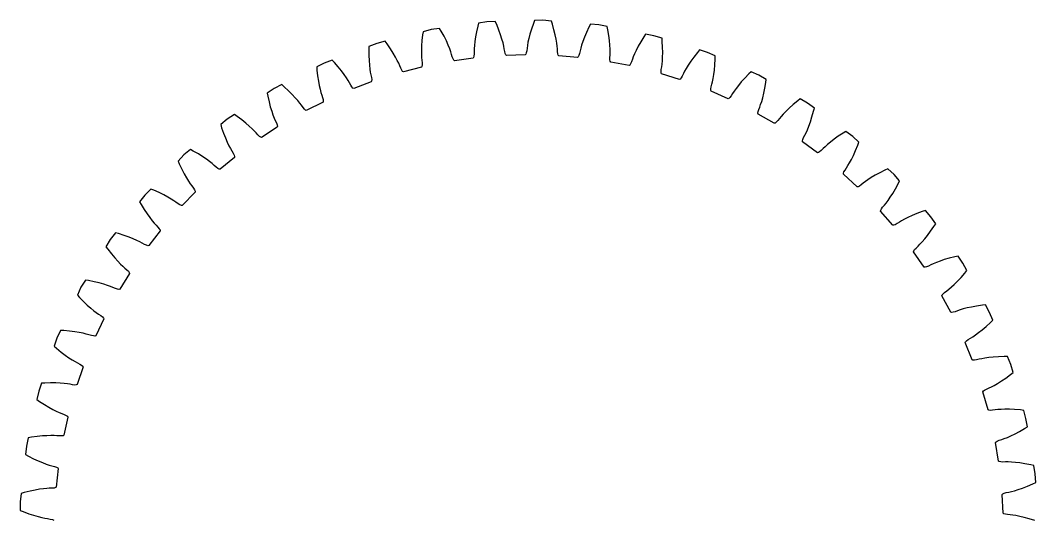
# Model space of a CAD drawing. Extents: x 0 to 150, y 0 to 150.
# Drawn here: x 0 to 149.7, y 76.6 to 150.2 of the extents above; entities that cross this region are included whole.
import ezdxf

# ---------------------------------------------------------------- set-up
doc = ezdxf.new("R2010")
doc.units = 0

msp = doc.modelspace()

# ---------------------------------------------------------------- linework, layer by layer
for p, q in [((67.56, 149.79), (67.45, 149.33)), ((68.8, 149.96), (67.56, 149.79)), ((70.05, 149.99), (68.8, 149.96)), ((70.25, 149.56), (70.05, 149.99)), ((75.83, 150.15), (75.66, 149.71)), ((77.08, 150.19), (75.83, 150.15)), ((78.32, 150.08), (77.08, 150.19)), ((78.47, 149.63), (78.32, 150.08)), ((59.39, 148.51), (59.32, 148.05)), ((60.61, 148.82), (59.39, 148.51)), ((61.84, 148.99), (60.61, 148.82)), ((62.08, 148.58), (61.84, 148.99)), ((62.49, 147.83), (62.08, 148.58)), ((67.26, 148.49), (67.12, 147.73)), ((67.45, 149.33), (67.26, 148.49)), ((70.57, 148.76), (70.25, 149.56)), ((70.83, 148.04), (70.57, 148.76)), ((75.38, 148.89), (75.16, 148.16)), ((75.66, 149.71), (75.38, 148.89)), ((78.7, 148.8), (78.47, 149.63)), ((78.88, 148.06), (78.7, 148.8)), ((83.5, 148.4), (83.2, 147.7)), ((83.86, 149.18), (83.5, 148.4)), ((84.08, 149.61), (83.86, 149.18)), ((85.33, 149.5), (84.08, 149.61)), ((86.55, 149.26), (85.33, 149.5)), ((86.65, 148.8), (86.55, 149.26)), ((86.79, 147.95), (86.65, 148.8)), ((52.58, 146.79), (51.41, 146.35)), ((53.8, 147.1), (52.58, 146.79)), ((54.08, 146.72), (53.8, 147.1)), ((59.23, 147.19), (59.18, 146.43)), ((59.32, 148.05), (59.23, 147.19)), ((62.83, 147.14), (62.49, 147.83)), ((63.1, 146.53), (62.83, 147.14)), ((67.03, 147.07), (66.96, 146.5)), ((67.12, 147.73), (67.03, 147.07)), ((71.03, 147.4), (70.83, 148.04)), ((71.19, 146.85), (71.03, 147.4)), ((71.3, 146.38), (71.19, 146.85)), ((74.87, 146.95), (74.78, 146.48)), ((74.99, 147.51), (74.87, 146.95)), ((75.16, 148.16), (74.99, 147.51)), ((79.01, 147.4), (78.88, 148.06)), ((79.11, 146.83), (79.01, 147.4)), ((79.17, 146.36), (79.11, 146.83)), ((82.96, 147.07), (82.77, 146.53)), ((83.2, 147.7), (82.96, 147.07)), ((86.88, 147.19), (86.79, 147.95)), ((86.94, 146.52), (86.88, 147.19)), ((91.51, 147.03), (91.14, 146.36)), ((91.96, 147.76), (91.51, 147.03)), ((92.22, 148.15), (91.96, 147.76)), ((93.45, 147.92), (92.22, 148.15)), ((94.64, 147.54), (93.45, 147.92)), ((94.68, 147.07), (94.64, 147.54)), ((94.73, 146.21), (94.68, 147.07)), ((51.41, 146.35), (51.39, 145.88)), ((51.39, 145.88), (51.4, 145.02)), ((54.57, 146.01), (54.08, 146.72)), ((54.98, 145.36), (54.57, 146.01)), ((55.32, 144.78), (54.98, 145.36)), ((59.18, 146.43), (59.16, 145.76)), ((59.16, 145.76), (59.16, 145.18)), ((63.32, 145.99), (63.1, 146.53)), ((63.48, 145.54), (63.32, 145.99)), ((63.6, 145.17), (63.48, 145.54)), ((66.93, 146.02), (66.92, 145.63)), ((66.92, 145.63), (66.92, 145.23)), ((66.96, 146.5), (66.93, 146.02)), ((71.38, 146), (71.3, 146.38)), ((71.44, 145.61), (71.38, 146)), ((71.52, 145.31), (71.44, 145.61)), ((71.61, 145.1), (71.52, 145.31)), ((74.62, 145.39), (74.54, 145.19)), ((74.68, 145.7), (74.62, 145.39)), ((74.73, 146.1), (74.68, 145.7)), ((74.78, 146.48), (74.73, 146.1)), ((79.2, 145.97), (79.17, 146.36)), ((79.22, 145.57), (79.2, 145.97)), ((79.26, 145.26), (79.22, 145.57)), ((79.33, 145.05), (79.26, 145.26)), ((82.45, 145.3), (82.36, 145.01)), ((82.54, 145.7), (82.45, 145.3)), ((82.64, 146.07), (82.54, 145.7)), ((82.77, 146.53), (82.64, 146.07)), ((86.97, 145.95), (86.94, 146.52)), ((86.98, 145.47), (86.97, 145.95)), ((86.97, 145.08), (86.98, 145.47)), ((90.83, 145.76), (90.58, 145.24)), ((91.14, 146.36), (90.83, 145.76)), ((94.74, 145.45), (94.73, 146.21)), ((94.73, 144.77), (94.74, 145.45)), ((99.85, 145.45), (99.32, 144.77)), ((100.15, 145.82), (99.85, 145.45)), ((101.35, 145.44), (100.15, 145.82)), ((102.49, 144.94), (101.35, 145.44)), ((44.83, 143.89), (43.72, 143.32)), ((46, 144.33), (44.83, 143.89)), ((46.33, 143.98), (46, 144.33)), ((46.89, 143.33), (46.33, 143.98)), ((51.4, 145.02), (51.43, 144.25)), ((51.43, 144.25), (51.48, 143.58)), ((55.59, 144.28), (55.32, 144.78)), ((55.8, 143.85), (55.59, 144.28)), ((55.96, 143.49), (55.8, 143.85)), ((59.16, 145.18), (59.18, 144.7)), ((59.18, 144.7), (59.21, 144.32)), ((59.21, 144.32), (59.25, 143.92)), ((59.25, 143.92), (59.26, 143.61)), ((63.71, 144.79), (63.6, 145.17)), ((63.82, 144.5), (63.71, 144.79)), ((63.93, 144.31), (63.82, 144.5)), ((64.03, 144.22), (63.93, 144.31)), ((66.76, 144.6), (64.03, 144.22)), ((66.84, 144.71), (66.76, 144.6)), ((66.89, 144.92), (66.84, 144.71)), ((66.92, 145.23), (66.89, 144.92)), ((71.7, 145.01), (71.61, 145.1)), ((74.45, 145.08), (71.7, 145.01)), ((74.54, 145.19), (74.45, 145.08)), ((79.41, 144.95), (79.33, 145.05)), ((82.16, 144.72), (79.41, 144.95)), ((82.26, 144.81), (82.16, 144.72)), ((82.36, 145.01), (82.26, 144.81)), ((86.95, 144.68), (86.97, 145.08)), ((86.96, 144.37), (86.95, 144.68)), ((87, 144.15), (86.96, 144.37)), ((87.07, 144.04), (87, 144.15)), ((89.77, 143.51), (87.07, 144.04)), ((90.01, 143.77), (89.88, 143.59)), ((90.13, 144.06), (90.01, 143.77)), ((90.26, 144.44), (90.13, 144.06)), ((90.4, 144.8), (90.26, 144.44)), ((90.58, 145.24), (90.4, 144.8)), ((94.65, 143.72), (94.69, 144.2)), ((94.69, 144.2), (94.73, 144.77)), ((98.88, 144.15), (98.51, 143.59)), ((99.32, 144.77), (98.88, 144.15)), ((102.43, 143.61), (102.48, 144.47)), ((102.48, 144.47), (102.49, 144.94)), ((43.72, 143.32), (43.75, 142.85)), ((43.75, 142.85), (43.85, 141.99)), ((47.37, 142.73), (46.89, 143.33)), ((47.77, 142.19), (47.37, 142.73)), ((51.48, 143.58), (51.54, 143.01)), ((51.54, 143.01), (51.61, 142.54)), ((51.61, 142.54), (51.69, 142.16)), ((56.11, 143.12), (55.96, 143.49)), ((56.25, 142.84), (56.11, 143.12)), ((56.38, 142.67), (56.25, 142.84)), ((56.49, 142.59), (56.38, 142.67)), ((59.16, 143.27), (56.49, 142.59)), ((59.23, 143.39), (59.16, 143.27)), ((59.26, 143.61), (59.23, 143.39)), ((89.88, 143.59), (89.77, 143.51)), ((94.51, 142.63), (94.53, 142.94)), ((94.52, 142.42), (94.51, 142.63)), ((94.58, 142.29), (94.52, 142.42)), ((94.53, 142.94), (94.6, 143.34)), ((97.21, 141.47), (94.58, 142.29)), ((94.6, 143.34), (94.65, 143.72)), ((97.8, 142.34), (97.62, 141.98)), ((97.97, 142.68), (97.8, 142.34)), ((98.21, 143.1), (97.97, 142.68)), ((98.51, 143.59), (98.21, 143.1)), ((102.27, 142.18), (102.36, 142.85)), ((102.36, 142.85), (102.43, 143.61)), ((107.44, 142.29), (106.84, 141.68)), ((107.78, 142.62), (107.44, 142.29)), ((108.93, 142.12), (107.78, 142.62)), ((43.85, 141.99), (43.96, 141.24)), ((43.96, 141.24), (44.09, 140.58)), ((48.1, 141.72), (47.77, 142.19)), ((48.35, 141.31), (48.1, 141.72)), ((48.55, 140.98), (48.35, 141.31)), ((48.74, 140.63), (48.55, 140.98)), ((51.76, 141.11), (49.18, 140.15)), ((51.69, 142.16), (51.78, 141.76)), ((51.81, 141.24), (51.76, 141.11)), ((51.78, 141.76), (51.82, 141.46)), ((51.82, 141.46), (51.81, 141.24)), ((97.33, 141.54), (97.21, 141.47)), ((97.47, 141.71), (97.33, 141.54)), ((97.62, 141.98), (97.47, 141.71)), ((101.88, 140.38), (101.99, 140.77)), ((101.99, 140.77), (102.08, 141.14)), ((102.08, 141.14), (102.18, 141.62)), ((102.18, 141.62), (102.27, 142.18)), ((106.33, 141.11), (105.9, 140.59)), ((106.84, 141.68), (106.33, 141.11)), ((110.01, 141.49), (108.93, 142.12)), ((109.8, 140.18), (109.95, 141.03)), ((109.95, 141.03), (110.01, 141.49)), ((37.45, 140.15), (36.4, 139.47)), ((36.4, 139.47), (36.49, 139)), ((38.56, 140.71), (37.45, 140.15)), ((38.92, 140.41), (38.56, 140.71)), ((39.55, 139.82), (38.92, 140.41)), ((40.1, 139.28), (39.55, 139.82)), ((40.55, 138.79), (40.1, 139.28)), ((44.09, 140.58), (44.21, 140.02)), ((44.21, 140.02), (44.34, 139.55)), ((44.34, 139.55), (44.45, 139.18)), ((48.91, 140.37), (48.74, 140.63)), ((49.06, 140.21), (48.91, 140.37)), ((49.18, 140.15), (49.06, 140.21)), ((101.81, 139.86), (101.82, 140.08)), ((101.86, 139.73), (101.81, 139.86)), ((101.82, 140.08), (101.88, 140.38)), ((104.38, 138.62), (101.86, 139.73)), ((105.05, 139.42), (104.84, 139.08)), ((105.27, 139.75), (105.05, 139.42)), ((105.55, 140.14), (105.27, 139.75)), ((105.9, 140.59), (105.55, 140.14)), ((109.49, 138.78), (109.65, 139.43)), ((109.65, 139.43), (109.8, 140.18)), ((36.49, 139), (36.68, 138.16)), ((36.68, 138.16), (36.87, 137.42)), ((40.93, 138.36), (40.55, 138.79)), ((41.23, 137.98), (40.93, 138.36)), ((41.46, 137.67), (41.23, 137.98)), ((44.64, 138.15), (42.18, 136.91)), ((44.45, 139.18), (44.58, 138.8)), ((44.58, 138.8), (44.66, 138.5)), ((44.67, 138.28), (44.64, 138.15)), ((44.66, 138.5), (44.67, 138.28)), ((104.5, 138.68), (104.38, 138.62)), ((104.66, 138.83), (104.5, 138.68)), ((104.84, 139.08), (104.66, 138.83)), ((109.05, 137.4), (109.18, 137.77)), ((109.18, 137.77), (109.33, 138.22)), ((109.33, 138.22), (109.49, 138.78)), ((113.97, 137.77), (113.4, 137.26)), ((114.64, 138.32), (113.97, 137.77)), ((115.01, 138.61), (114.64, 138.32)), ((116.09, 137.98), (115.01, 138.61)), ((117.1, 137.24), (116.09, 137.98)), ((31.57, 136.31), (30.52, 135.62)), ((31.96, 136.04), (31.57, 136.31)), ((36.87, 137.42), (37.07, 136.78)), ((37.07, 136.78), (37.26, 136.24)), ((41.69, 137.34), (41.46, 137.67)), ((41.89, 137.1), (41.69, 137.34)), ((42.05, 136.96), (41.89, 137.1)), ((42.18, 136.91), (42.05, 136.96)), ((108.77, 136.52), (108.8, 136.74)), ((108.8, 136.38), (108.77, 136.52)), ((108.8, 136.74), (108.9, 137.03)), ((111.19, 135.01), (108.8, 136.38)), ((108.9, 137.03), (109.05, 137.4)), ((112.52, 136.38), (112.2, 136.02)), ((112.92, 136.8), (112.52, 136.38)), ((113.4, 137.26), (112.92, 136.8)), ((116.75, 135.95), (116.99, 136.78)), ((116.99, 136.78), (117.1, 137.24)), ((30.52, 135.62), (29.55, 134.83)), ((29.55, 134.83), (29.69, 134.37)), ((32.65, 135.53), (31.96, 136.04)), ((33.25, 135.05), (32.65, 135.53)), ((33.75, 134.61), (33.25, 135.05)), ((37.26, 136.24), (37.43, 135.79)), ((37.43, 135.79), (37.58, 135.43)), ((37.58, 135.43), (37.76, 135.07)), ((37.76, 135.07), (37.87, 134.78)), ((37.87, 134.78), (37.91, 134.56)), ((111.32, 135.05), (111.19, 135.01)), ((111.49, 135.18), (111.32, 135.05)), ((111.7, 135.41), (111.49, 135.18)), ((111.95, 135.73), (111.7, 135.41)), ((112.2, 136.02), (111.95, 135.73)), ((116.28, 134.6), (116.52, 135.23)), ((116.52, 135.23), (116.75, 135.95)), ((29.69, 134.37), (29.97, 133.56)), ((29.97, 133.56), (30.25, 132.85)), ((34.18, 134.22), (33.75, 134.61)), ((34.52, 133.88), (34.18, 134.22)), ((34.78, 133.6), (34.52, 133.88)), ((35.04, 133.3), (34.78, 133.6)), ((35.27, 133.08), (35.04, 133.3)), ((37.88, 134.43), (35.58, 132.92)), ((37.91, 134.56), (37.88, 134.43)), ((115.5, 132.93), (115.7, 133.28)), ((115.7, 133.28), (115.87, 133.63)), ((115.87, 133.63), (116.07, 134.06)), ((116.07, 134.06), (116.28, 134.6)), ((121.35, 133.58), (120.63, 133.1)), ((121.76, 133.82), (121.35, 133.58)), ((122.76, 133.08), (121.76, 133.82)), ((30.25, 132.85), (30.51, 132.23)), ((30.51, 132.23), (30.76, 131.71)), ((35.45, 132.96), (35.27, 133.08)), ((35.58, 132.92), (35.45, 132.96)), ((115.33, 132.43), (115.38, 132.64)), ((115.34, 132.29), (115.33, 132.43)), ((117.56, 130.66), (115.34, 132.29)), ((115.38, 132.64), (115.5, 132.93)), ((119.03, 131.88), (118.67, 131.56)), ((119.48, 132.25), (119.03, 131.88)), ((120.01, 132.66), (119.48, 132.25)), ((120.63, 133.1), (120.01, 132.66)), ((123.68, 132.23), (122.76, 133.08)), ((123.19, 130.99), (123.52, 131.79)), ((123.52, 131.79), (123.68, 132.23)), ((24.13, 130.36), (23.26, 129.46)), ((25.09, 131.16), (24.13, 130.36)), ((25.51, 130.93), (25.09, 131.16)), ((26.26, 130.5), (25.51, 130.93)), ((26.9, 130.09), (26.26, 130.5)), ((30.76, 131.71), (30.98, 131.29)), ((30.98, 131.29), (31.17, 130.95)), ((31.17, 130.95), (31.39, 130.61)), ((31.39, 130.61), (31.53, 130.33)), ((31.53, 130.33), (31.59, 130.12)), ((117.69, 130.69), (117.56, 130.66)), ((117.88, 130.8), (117.69, 130.69)), ((118.12, 131.01), (117.88, 130.8)), ((118.4, 131.3), (118.12, 131.01)), ((118.67, 131.56), (118.4, 131.3)), ((122.58, 129.69), (122.88, 130.29)), ((122.88, 130.29), (123.19, 130.99)), ((23.26, 129.46), (23.44, 129.03)), ((23.44, 129.03), (23.81, 128.25)), ((27.46, 129.71), (26.9, 130.09)), ((27.92, 129.37), (27.46, 129.71)), ((28.3, 129.07), (27.92, 129.37)), ((28.59, 128.82), (28.3, 129.07)), ((28.88, 128.55), (28.59, 128.82)), ((31.58, 129.98), (29.46, 128.24)), ((31.59, 130.12), (31.58, 129.98)), ((122.06, 128.78), (122.3, 129.19)), ((122.3, 129.19), (122.58, 129.69)), ((23.81, 128.25), (24.17, 127.57)), ((24.17, 127.57), (24.5, 126.99)), ((29.13, 128.36), (28.88, 128.55)), ((29.32, 128.25), (29.13, 128.36)), ((29.46, 128.24), (29.32, 128.25)), ((121.39, 127.65), (121.47, 127.85)), ((121.39, 127.51), (121.39, 127.65)), ((123.41, 125.65), (121.39, 127.51)), ((121.47, 127.85), (121.62, 128.12)), ((121.62, 128.12), (121.85, 128.45)), ((121.85, 128.45), (122.06, 128.78)), ((126.07, 127.36), (125.49, 127.01)), ((126.74, 127.73), (126.07, 127.36)), ((127.5, 128.12), (126.74, 127.73)), ((127.93, 128.32), (127.5, 128.12)), ((128.85, 127.47), (127.93, 128.32)), ((129.67, 126.53), (128.85, 127.47)), ((24.5, 126.99), (24.8, 126.5)), ((24.8, 126.5), (25.07, 126.1)), ((25.07, 126.1), (25.3, 125.79)), ((25.3, 125.79), (25.54, 125.47)), ((124.01, 125.93), (123.75, 125.75)), ((124.32, 126.18), (124.01, 125.93)), ((124.62, 126.42), (124.32, 126.18)), ((125.01, 126.7), (124.62, 126.42)), ((125.49, 127.01), (125.01, 126.7)), ((129.05, 125.35), (129.46, 126.11)), ((129.46, 126.11), (129.67, 126.53)), ((18.36, 124.43), (17.59, 123.44)), ((19.23, 125.33), (18.36, 124.43)), ((19.67, 125.15), (19.23, 125.33)), ((20.46, 124.8), (19.67, 125.15)), ((21.15, 124.47), (20.46, 124.8)), ((21.74, 124.15), (21.15, 124.47)), ((25.81, 124.87), (23.89, 122.9)), ((25.54, 125.47), (25.71, 125.21)), ((25.71, 125.21), (25.8, 125.01)), ((25.8, 125.01), (25.81, 124.87)), ((123.55, 125.66), (123.41, 125.65)), ((123.75, 125.75), (123.55, 125.66)), ((128.3, 124.13), (128.66, 124.69)), ((128.66, 124.69), (129.05, 125.35)), ((17.59, 123.44), (17.82, 123.03)), ((17.82, 123.03), (18.28, 122.3)), ((22.23, 123.86), (21.74, 124.15)), ((22.64, 123.61), (22.23, 123.86)), ((22.96, 123.39), (22.64, 123.61)), ((23.28, 123.15), (22.96, 123.39)), ((23.55, 122.99), (23.28, 123.15)), ((23.75, 122.91), (23.55, 122.99)), ((23.89, 122.9), (23.75, 122.91)), ((127.17, 122.67), (127.44, 122.97)), ((127.44, 122.97), (127.68, 123.27)), ((127.68, 123.27), (127.97, 123.66)), ((127.97, 123.66), (128.3, 124.13)), ((18.28, 122.3), (18.7, 121.66)), ((18.7, 121.66), (19.1, 121.12)), ((126.87, 122.09), (126.89, 122.23)), ((128.68, 120.01), (126.87, 122.09)), ((126.89, 122.23), (126.99, 122.42)), ((126.99, 122.42), (127.17, 122.67)), ((131.51, 121.43), (130.9, 121.14)), ((132.21, 121.72), (131.51, 121.43)), ((133.02, 122.03), (132.21, 121.72)), ((133.47, 122.18), (133.02, 122.03)), ((134.29, 121.23), (133.47, 122.18)), ((19.1, 121.12), (19.45, 120.67)), ((19.45, 120.67), (19.76, 120.3)), ((19.76, 120.3), (20.02, 120.01)), ((20.02, 120.01), (20.3, 119.73)), ((128.82, 120.01), (128.68, 120.01)), ((129.03, 120.08), (128.82, 120.01)), ((129.3, 120.23), (129.03, 120.08)), ((129.64, 120.45), (129.3, 120.23)), ((129.97, 120.65), (129.64, 120.45)), ((130.39, 120.88), (129.97, 120.65)), ((130.9, 121.14), (130.39, 120.88)), ((134.25, 119.1), (134.74, 119.81)), ((135, 120.2), (134.29, 121.23)), ((134.74, 119.81), (135, 120.2)), ((14.04, 118.88), (13.27, 117.9)), ((14.5, 118.76), (14.04, 118.88)), ((15.32, 118.5), (14.5, 118.76)), ((16.04, 118.24), (15.32, 118.5)), ((20.63, 119.16), (18.94, 116.99)), ((20.3, 119.73), (20.5, 119.49)), ((20.5, 119.49), (20.61, 119.3)), ((20.61, 119.3), (20.63, 119.16)), ((133.37, 117.97), (133.79, 118.49)), ((133.79, 118.49), (134.25, 119.1)), ((13.27, 117.9), (12.62, 116.83)), ((12.62, 116.83), (12.9, 116.45)), ((16.66, 117.99), (16.04, 118.24)), ((17.19, 117.76), (16.66, 117.99)), ((17.62, 117.55), (17.19, 117.76)), ((17.96, 117.37), (17.62, 117.55)), ((18.31, 117.17), (17.96, 117.37)), ((18.59, 117.04), (18.31, 117.17)), ((18.8, 116.98), (18.59, 117.04)), ((18.94, 116.99), (18.8, 116.98)), ((132.09, 116.64), (132.39, 116.92)), ((132.39, 116.92), (132.66, 117.19)), ((132.66, 117.19), (132.99, 117.54)), ((132.99, 117.54), (133.37, 117.97)), ((12.9, 116.45), (13.43, 115.77)), ((13.43, 115.77), (13.92, 115.19)), ((131.73, 116.1), (131.76, 116.23)), ((133.3, 113.84), (131.73, 116.1)), ((131.76, 116.23), (131.88, 116.42)), ((131.88, 116.42), (132.09, 116.64)), ((137.83, 115.36), (137, 115.15)), ((138.29, 115.46), (137.83, 115.36)), ((139, 114.43), (138.29, 115.46)), ((13.92, 115.19), (14.37, 114.69)), ((14.37, 114.69), (14.77, 114.28)), ((14.77, 114.28), (15.12, 113.95)), ((15.12, 113.95), (15.41, 113.69)), ((133.43, 113.82), (133.3, 113.84)), ((133.65, 113.86), (133.43, 113.82)), ((133.94, 113.98), (133.65, 113.86)), ((134.29, 114.16), (133.94, 113.98)), ((134.64, 114.33), (134.29, 114.16)), ((135.09, 114.51), (134.64, 114.33)), ((135.63, 114.71), (135.09, 114.51)), ((136.26, 114.93), (135.63, 114.71)), ((137, 115.15), (136.26, 114.93)), ((139.6, 113.33), (139, 114.43)), ((16.11, 112.91), (14.67, 110.57)), ((15.41, 113.69), (15.72, 113.44)), ((15.72, 113.44), (15.95, 113.22)), ((15.95, 113.22), (16.07, 113.04)), ((16.07, 113.04), (16.11, 112.91)), ((138.21, 111.76), (138.73, 112.32)), ((138.73, 112.32), (139.3, 112.96)), ((139.3, 112.96), (139.6, 113.33)), ((8.94, 110.85), (8.41, 109.71)), ((9.6, 111.91), (8.94, 110.85)), ((10.06, 111.84), (9.6, 111.91)), ((10.91, 111.67), (10.06, 111.84)), ((11.65, 111.49), (10.91, 111.67)), ((12.3, 111.32), (11.65, 111.49)), ((12.85, 111.14), (12.3, 111.32)), ((13.3, 110.98), (12.85, 111.14)), ((13.66, 110.84), (13.3, 110.98)), ((14.03, 110.68), (13.66, 110.84)), ((136.94, 110.59), (137.31, 110.9)), ((137.31, 110.9), (137.73, 111.29)), ((137.73, 111.29), (138.21, 111.76)), ((8.41, 109.71), (8.72, 109.36)), ((8.72, 109.36), (9.33, 108.75)), ((14.32, 110.57), (14.03, 110.68)), ((14.54, 110.54), (14.32, 110.57)), ((14.67, 110.57), (14.54, 110.54)), ((135.9, 109.61), (135.94, 109.74)), ((137.21, 107.19), (135.9, 109.61)), ((135.94, 109.74), (136.08, 109.91)), ((136.08, 109.91), (136.31, 110.11)), ((136.31, 110.11), (136.64, 110.35)), ((136.64, 110.35), (136.94, 110.59)), ((9.33, 108.75), (9.88, 108.22)), ((9.88, 108.22), (10.38, 107.78)), ((140.27, 107.95), (139.62, 107.81)), ((141.03, 108.08), (140.27, 107.95)), ((141.88, 108.2), (141.03, 108.08)), ((142.35, 108.25), (141.88, 108.2)), ((142.94, 107.15), (142.35, 108.25)), ((10.38, 107.78), (10.83, 107.41)), ((10.83, 107.41), (11.21, 107.12)), ((11.21, 107.12), (11.53, 106.9)), ((11.53, 106.9), (11.86, 106.68)), ((11.86, 106.68), (12.11, 106.49)), ((12.11, 106.49), (12.26, 106.33)), ((12.26, 106.33), (12.31, 106.2)), ((137.34, 107.15), (137.21, 107.19)), ((137.56, 107.18), (137.34, 107.15)), ((137.86, 107.26), (137.56, 107.18)), ((138.23, 107.4), (137.86, 107.26)), ((138.6, 107.53), (138.23, 107.4)), ((139.06, 107.66), (138.6, 107.53)), ((139.62, 107.81), (139.06, 107.66)), ((143.41, 105.99), (142.94, 107.15)), ((12.31, 106.2), (11.13, 103.71)), ((141.86, 104.58), (142.44, 105.08)), ((142.44, 105.08), (143.08, 105.66)), ((143.08, 105.66), (143.41, 105.99)), ((5.41, 103.36), (5, 102.18)), ((5.94, 104.49), (5.41, 103.36)), ((6.41, 104.47), (5.94, 104.49)), ((7.27, 104.4), (6.41, 104.47)), ((8.03, 104.3), (7.27, 104.4)), ((8.69, 104.2), (8.03, 104.3)), ((9.26, 104.09), (8.69, 104.2)), ((9.73, 103.97), (9.26, 104.09)), ((10.1, 103.87), (9.73, 103.97)), ((10.48, 103.75), (10.1, 103.87)), ((10.78, 103.68), (10.48, 103.75)), ((11, 103.67), (10.78, 103.68)), ((11.13, 103.71), (11, 103.67)), ((139.79, 103.16), (140.14, 103.36)), ((140.14, 103.36), (140.47, 103.56)), ((140.47, 103.56), (140.87, 103.83)), ((140.87, 103.83), (141.33, 104.17)), ((141.33, 104.17), (141.86, 104.58)), ((5, 102.18), (5.36, 101.87)), ((5.36, 101.87), (6.02, 101.32)), ((139.32, 102.7), (139.38, 102.83)), ((140.36, 100.15), (139.32, 102.7)), ((139.38, 102.83), (139.54, 102.98)), ((139.54, 102.98), (139.79, 103.16)), ((6.02, 101.32), (6.63, 100.86)), ((6.63, 100.86), (7.18, 100.47)), ((7.18, 100.47), (7.66, 100.16)), ((141.78, 100.33), (141.4, 100.25)), ((142.25, 100.42), (141.78, 100.33)), ((142.82, 100.5), (142.25, 100.42)), ((143.49, 100.57), (142.82, 100.5)), ((144.25, 100.62), (143.49, 100.57)), ((145.11, 100.65), (144.25, 100.62)), ((145.59, 100.64), (145.11, 100.65)), ((146.06, 99.48), (145.59, 100.64)), ((7.66, 100.16), (8.08, 99.91)), ((8.08, 99.91), (8.41, 99.73)), ((9.27, 99.12), (8.37, 96.51)), ((8.41, 99.73), (8.77, 99.54)), ((8.77, 99.54), (9.04, 99.38)), ((9.04, 99.38), (9.2, 99.24)), ((9.2, 99.24), (9.27, 99.12)), ((140.49, 100.1), (140.36, 100.15)), ((140.71, 100.1), (140.49, 100.1)), ((141.01, 100.15), (140.71, 100.1)), ((141.4, 100.25), (141.01, 100.15)), ((146.4, 98.28), (146.06, 99.48)), ((144.7, 97.05), (145.33, 97.48)), ((145.33, 97.48), (146.03, 97.99)), ((146.03, 97.99), (146.4, 98.28)), ((3.13, 96.72), (2.72, 95.53)), ((3.6, 96.75), (3.13, 96.72)), ((4.46, 96.77), (3.6, 96.75)), ((5.22, 96.76), (4.46, 96.77)), ((5.89, 96.73), (5.22, 96.76)), ((6.47, 96.68), (5.89, 96.73)), ((6.95, 96.62), (6.47, 96.68)), ((7.33, 96.56), (6.95, 96.62)), ((7.72, 96.48), (7.33, 96.56)), ((8.03, 96.44), (7.72, 96.48)), ((8.25, 96.46), (8.03, 96.44)), ((8.37, 96.51), (8.25, 96.46)), ((142.21, 95.71), (142.49, 95.86)), ((142.49, 95.86), (142.86, 96.02)), ((142.86, 96.02), (143.2, 96.19)), ((143.2, 96.19), (143.63, 96.41)), ((143.63, 96.41), (144.13, 96.7)), ((144.13, 96.7), (144.7, 97.05)), ((2.72, 95.53), (2.45, 94.31)), ((141.97, 95.46), (142.04, 95.58)), ((142.72, 92.81), (141.97, 95.46)), ((142.04, 95.58), (142.21, 95.71)), ((2.45, 94.31), (2.83, 94.04)), ((2.83, 94.04), (3.56, 93.57)), ((3.56, 93.57), (4.21, 93.18)), ((4.21, 93.18), (4.8, 92.86)), ((4.8, 92.86), (5.31, 92.6)), ((144.63, 92.87), (144.15, 92.84)), ((145.21, 92.89), (144.63, 92.87)), ((145.88, 92.88), (145.21, 92.89)), ((146.64, 92.85), (145.88, 92.88)), ((147.5, 92.78), (146.64, 92.85)), ((5.31, 92.6), (5.75, 92.4)), ((5.75, 92.4), (6.11, 92.25)), ((6.11, 92.25), (6.49, 92.11)), ((7.02, 91.74), (6.42, 89.05)), ((6.49, 92.11), (6.77, 91.98)), ((6.77, 91.98), (6.95, 91.85)), ((6.95, 91.85), (7.02, 91.74)), ((142.84, 92.75), (142.72, 92.81)), ((143.06, 92.72), (142.84, 92.75)), ((143.37, 92.74), (143.06, 92.72)), ((143.77, 92.8), (143.37, 92.74)), ((144.15, 92.84), (143.77, 92.8)), ((147.97, 92.72), (147.5, 92.78)), ((148.31, 91.52), (147.97, 92.72)), ((148.52, 90.29), (148.31, 91.52)), ((147.37, 89.61), (148.11, 90.04)), ((148.11, 90.04), (148.52, 90.29)), ((1.18, 88.68), (0.91, 87.46)), ((1.65, 88.76), (1.18, 88.68)), ((2.5, 88.87), (1.65, 88.76)), ((3.26, 88.95), (2.5, 88.87)), ((3.93, 88.99), (3.26, 88.95)), ((4.51, 89.01), (3.93, 88.99)), ((4.99, 89), (4.51, 89.01)), ((5.38, 88.98), (4.99, 89)), ((5.78, 88.95), (5.38, 88.98)), ((6.09, 88.95), (5.78, 88.95)), ((6.3, 88.98), (6.09, 88.95)), ((6.42, 89.05), (6.3, 88.98)), ((144.36, 88.31), (144.75, 88.43)), ((144.75, 88.43), (145.11, 88.56)), ((145.11, 88.56), (145.56, 88.73)), ((145.56, 88.73), (146.09, 88.96)), ((146.09, 88.96), (146.69, 89.25)), ((146.69, 89.25), (147.37, 89.61)), ((0.91, 87.46), (0.77, 86.21)), ((143.8, 87.97), (143.89, 88.08)), ((144.26, 85.25), (143.8, 87.97)), ((143.89, 88.08), (144.07, 88.19)), ((144.07, 88.19), (144.36, 88.31)), ((0.77, 86.21), (1.19, 85.99)), ((1.19, 85.99), (1.96, 85.6)), ((1.96, 85.6), (2.65, 85.28)), ((2.65, 85.28), (3.27, 85.02)), ((3.27, 85.02), (3.81, 84.82)), ((3.81, 84.82), (4.27, 84.67)), ((4.27, 84.67), (4.64, 84.57)), ((4.64, 84.57), (5.03, 84.47)), ((5.03, 84.47), (5.32, 84.37)), ((5.6, 84.16), (5.3, 81.42)), ((5.32, 84.37), (5.51, 84.26)), ((5.51, 84.26), (5.6, 84.16)), ((144.37, 85.18), (144.26, 85.25)), ((144.59, 85.13), (144.37, 85.18)), ((144.9, 85.11), (144.59, 85.13)), ((145.3, 85.12), (144.9, 85.11)), ((145.68, 85.12), (145.3, 85.12)), ((146.16, 85.1), (145.68, 85.12)), ((146.74, 85.05), (146.16, 85.1)), ((147.4, 84.98), (146.74, 85.05)), ((148.16, 84.86), (147.4, 84.98)), ((149.01, 84.7), (148.16, 84.86)), ((149.47, 84.59), (149.01, 84.7)), ((149.67, 83.36), (149.47, 84.59)), ((149.74, 82.11), (149.67, 83.36)), ((2.18, 80.97), (1.43, 80.82)), ((2.84, 81.09), (2.18, 80.97)), ((3.41, 81.17), (2.84, 81.09)), ((3.89, 81.21), (3.41, 81.17)), ((4.27, 81.24), (3.89, 81.21)), ((4.67, 81.25), (4.27, 81.24)), ((4.98, 81.28), (4.67, 81.25)), ((5.19, 81.34), (4.98, 81.28)), ((5.3, 81.42), (5.19, 81.34)), ((146.17, 80.76), (146.63, 80.89)), ((146.63, 80.89), (147.18, 81.06)), ((147.18, 81.06), (147.81, 81.28)), ((147.81, 81.28), (148.53, 81.56)), ((148.53, 81.56), (149.31, 81.9)), ((149.31, 81.9), (149.74, 82.11)), ((0.14, 80.47), (0, 79.23)), ((0.59, 80.61), (0.14, 80.47)), ((1.43, 80.82), (0.59, 80.61)), ((144.8, 80.32), (144.9, 80.42)), ((144.95, 77.57), (144.8, 80.32)), ((144.9, 80.42), (145.1, 80.51)), ((145.1, 80.51), (145.4, 80.6)), ((145.4, 80.6), (145.79, 80.68)), ((145.79, 80.68), (146.17, 80.76)), ((0, 79.23), (0, 77.98)), ((0, 77.98), (0.44, 77.8)), ((0.44, 77.8), (1.24, 77.5)), ((1.24, 77.5), (1.97, 77.26)), ((1.97, 77.26), (2.62, 77.07)), ((2.62, 77.07), (3.17, 76.93)), ((3.17, 76.93), (3.64, 76.83)), ((3.64, 76.83), (4.02, 76.77)), ((4.02, 76.77), (4.42, 76.71)), ((4.42, 76.71), (4.73, 76.65)), ((4.73, 76.65), (4.93, 76.56)), ((145.06, 77.49), (144.95, 77.57)), ((145.27, 77.41), (145.06, 77.49)), ((145.57, 77.36), (145.27, 77.41)), ((145.98, 77.33), (145.57, 77.36)), ((146.36, 77.29), (145.98, 77.33)), ((146.83, 77.21), (146.36, 77.29)), ((147.4, 77.1), (146.83, 77.21)), ((148.05, 76.95), (147.4, 77.1)), ((148.79, 76.75), (148.05, 76.95)), ((149.61, 76.5), (148.79, 76.75))]:
    msp.add_line(p, q)

doc.saveas('drawing.dxf')
